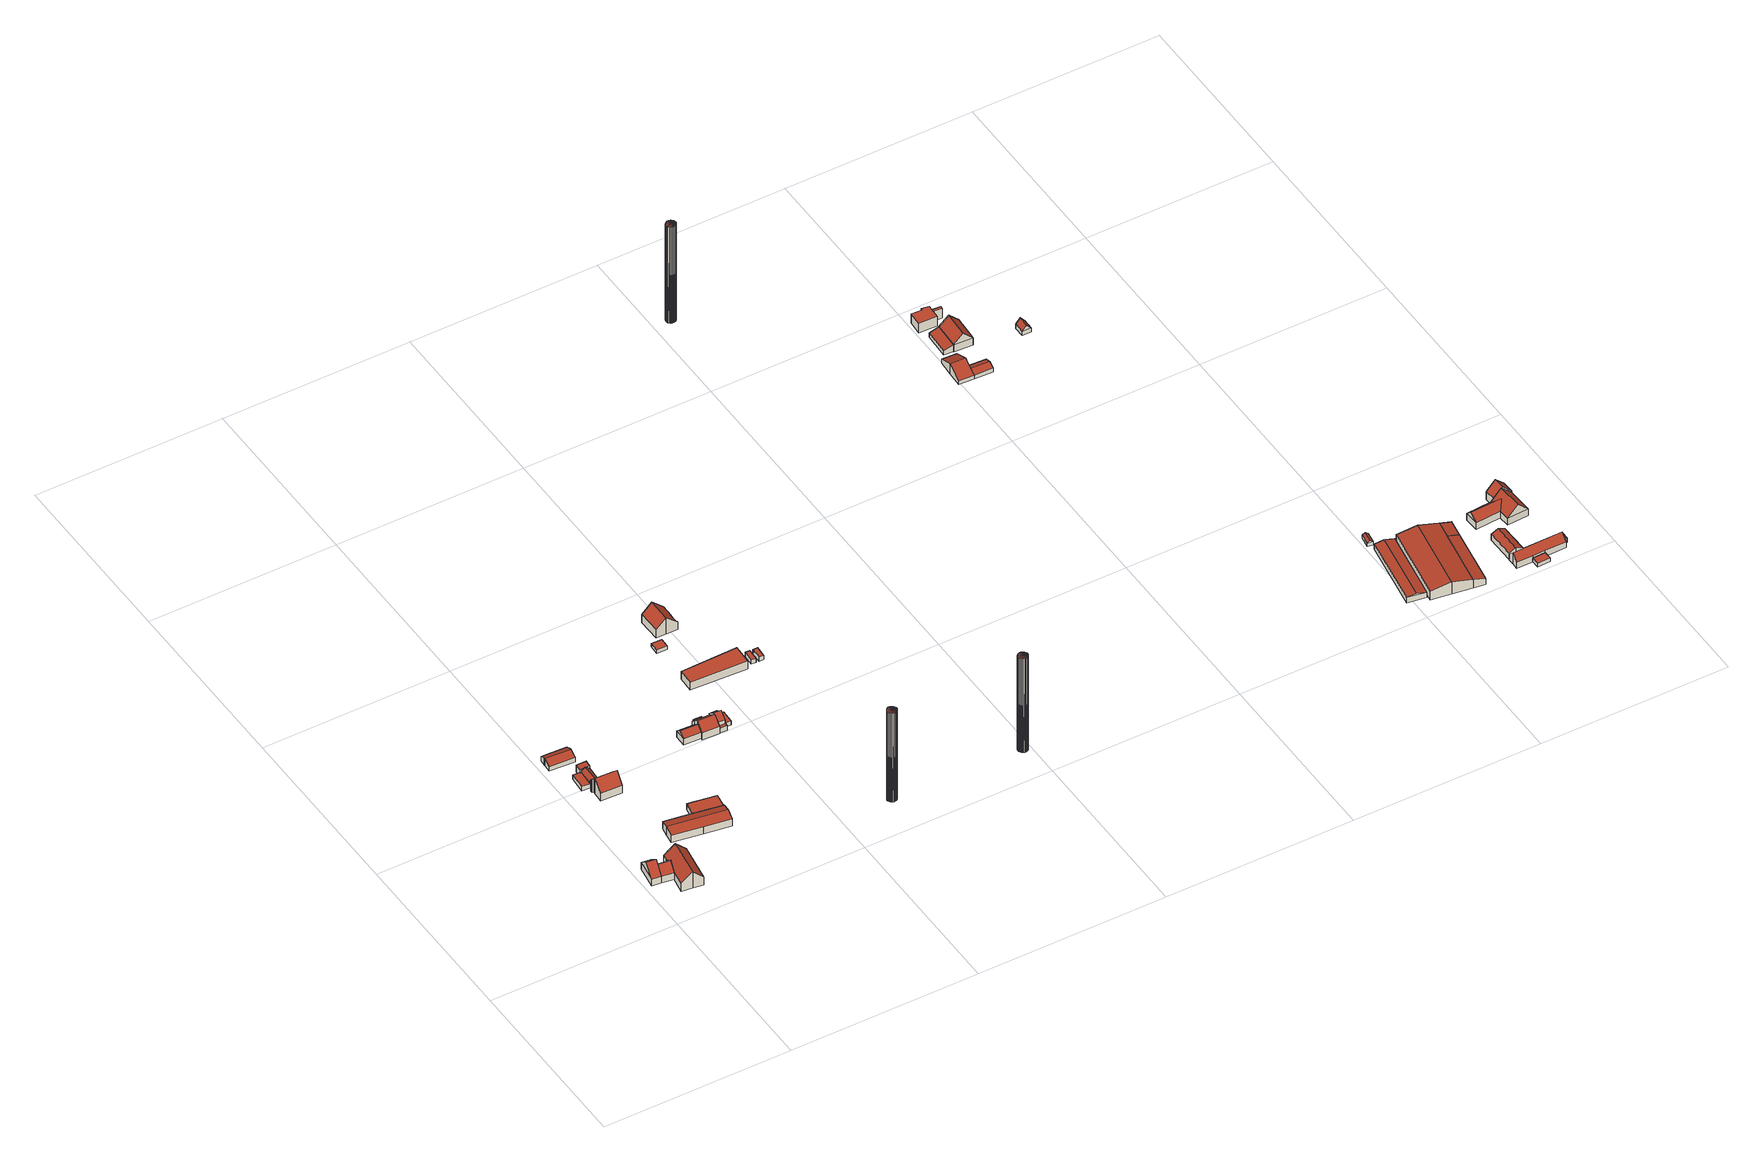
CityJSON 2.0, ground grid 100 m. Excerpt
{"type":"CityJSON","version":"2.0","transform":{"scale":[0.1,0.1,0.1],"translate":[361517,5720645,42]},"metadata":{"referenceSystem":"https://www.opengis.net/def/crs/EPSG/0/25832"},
"CityObjects":{
"building1":{"type":"Building","attributes":{"Gemeindeschluessel":"05513000","Geometrietyp2DReferenz":"3000","function":"31001_2720"},"address":[{"country":"Germany","locality":"Gelsenkirchen","thoroughfareNumber":"24","thoroughfareName":"Greitenhuck"}],"children":["building1-1","building1-2"]},
"building1-1":{"type":"BuildingPart","attributes":{"roofType":"3100","measuredHeight":9.17},"parents":["building1"],"geometry":[{"type":"MultiSurface","lod":"2","boundaries":[[[0,1,2,3]],[[4,5,6,7]],[[3,2,5,4]],[[4,8,3]],[[3,8,9,0]],[[7,9,8,4]],[[1,6,5,2]],[[0,10,11,1]],[[10,7,6,11]],[[12,13,10,0,9]],[[12,7,10,13]]],"semantics":{"surfaces":[{"type":"WallSurface"},{"type":"RoofSurface"},{"type":"GroundSurface"},{"type":"ClosureSurface"}],"values":[0,0,0,0,1,1,2,0,3,0,3]}}]},
"building1-2":{"type":"BuildingPart","attributes":{"roofType":"2100","measuredHeight":7.87},"parents":["building1"],"geometry":[{"type":"MultiSurface","lod":"2","boundaries":[[[14,15,11,13]],[[16,17,15,14]],[[7,6,17,16]],[[14,13,7,16]],[[11,15,17,6]],[[7,10,11,6]],[[12,13,10,7]]],"semantics":{"surfaces":[{"type":"WallSurface"},{"type":"RoofSurface"},{"type":"GroundSurface"},{"type":"ClosureSurface"}],"values":[0,0,0,1,2,3,3]}}]},
"building2":{"type":"Building","attributes":{"name":"Föcker","Geometrietyp2DReferenz":"3000","Gemeindeschluessel":"05513000","function":"31001_1010","roofType":"3100","measuredHeight":9.92,"storeysAboveGround":1},"address":[{"country":"Germany","locality":"Gelsenkirchen","thoroughfareNumber":"24","thoroughfareName":"Greitenhuck"}],"geometry":[{"type":"Solid","lod":"2","boundaries":[[[[18,19,20,21]],[[22,23,19,18]],[[24,25,23,22]],[[26,27,25,24]],[[28,29,27,26]],[[30,31,29,28]],[[32,33,31,30]],[[34,35,33,32]],[[36,37,35,34]],[[38,39,37,36]],[[21,20,39,38]],[[32,30,28,26,24,22,18,21,34]],[[38,36,34,21]],[[19,23,25,27,29,31,33,35,37,39,20]]]],"semantics":{"surfaces":[{"type":"WallSurface"},{"type":"RoofSurface"},{"type":"GroundSurface"}],"values":[[0,0,0,0,0,0,0,0,0,0,0,1,1,2]]}}]},
"building3":{"type":"Building","attributes":{"Geometrietyp2DReferenz":"3000","Gemeindeschluessel":"05513000","function":"31001_2724","roofType":"1000","measuredHeight":2.71},"address":[{"country":"Germany","locality":"Gelsenkirchen","thoroughfareNumber":"25","thoroughfareName":"Greitenhuck"}],"geometry":[{"type":"Solid","lod":"2","boundaries":[[[[40,41,42,43]],[[44,45,41,40]],[[46,47,45,44]],[[48,49,47,46]],[[50,51,49,48]],[[43,42,51,50]],[[48,46,44,40,43,50]],[[41,45,47,49,51,42]]]],"semantics":{"surfaces":[{"type":"WallSurface"},{"type":"RoofSurface"},{"type":"GroundSurface"}],"values":[[0,0,0,0,0,0,1,2]]}}]},
"building4":{"type":"Building","attributes":{"name":"Sporkmann","Geometrietyp2DReferenz":"3000","Gemeindeschluessel":"05513000","function":"31001_1010","roofType":"3100","measuredHeight":9.69,"storeysAboveGround":1},"address":[{"country":"Germany","locality":"Gelsenkirchen","thoroughfareNumber":"25","thoroughfareName":"Greitenhuck"}],"geometry":[{"type":"Solid","lod":"2","boundaries":[[[[52,53,54,55]],[[56,57,53,52]],[[58,59,57,56]],[[60,61,59,58]],[[62,63,61,60]],[[64,65,63,62]],[[66,67,65,64]],[[68,69,67,66]],[[70,71,69,68]],[[72,73,71,70]],[[55,54,73,72]],[[62,60,58,64]],[[56,52,55,72,70,68,66,64,58]],[[53,57,59,61,63,65,67,69,71,73,54]]]],"semantics":{"surfaces":[{"type":"WallSurface"},{"type":"RoofSurface"},{"type":"GroundSurface"}],"values":[[0,0,0,0,0,0,0,0,0,0,0,1,1,2]]}}]},
"building5":{"type":"Building","attributes":{"Geometrietyp2DReferenz":"3000","Gemeindeschluessel":"05513000","function":"31001_2724","roofType":"3100","measuredHeight":4.72},"address":[{"country":"Germany","locality":"Gelsenkirchen","thoroughfareNumber":"25","thoroughfareName":"Greitenhuck"}],"geometry":[{"type":"Solid","lod":"2","boundaries":[[[[74,75,76,77]],[[78,79,75,74]],[[80,81,79,78]],[[82,83,81,80]],[[84,85,83,82]],[[86,87,85,84]],[[77,76,87,86]],[[80,78,74,77,82]],[[86,84,82,77]],[[75,79,81,83,85,87,76]]]],"semantics":{"surfaces":[{"type":"WallSurface"},{"type":"RoofSurface"},{"type":"GroundSurface"}],"values":[[0,0,0,0,0,0,0,1,1,2]]}}]},
"building6":{"type":"Building","attributes":{"Geometrietyp2DReferenz":"3000","Gemeindeschluessel":"05513000","function":"31001_2463","roofType":"3100","measuredHeight":4.57},"address":[{"country":"Germany","locality":"Gelsenkirchen","thoroughfareNumber":"25","thoroughfareName":"Greitenhuck"}],"geometry":[{"type":"Solid","lod":"2","boundaries":[[[[88,89,90,91]],[[92,93,89,88]],[[94,95,93,92]],[[96,97,95,94]],[[98,99,97,96]],[[100,101,99,98]],[[102,103,101,100]],[[104,105,103,102]],[[91,90,105,104]],[[92,88,91,94]],[[104,102,100,98,96,94,91]],[[89,93,95,97,99,101,103,105,90]]]],"semantics":{"surfaces":[{"type":"WallSurface"},{"type":"RoofSurface"},{"type":"GroundSurface"}],"values":[[0,0,0,0,0,0,0,0,0,1,1,2]]}}]},
"building7":{"type":"Building","attributes":{"Geometrietyp2DReferenz":"3000","Gemeindeschluessel":"05513000","function":"31001_2724","roofType":"1000","measuredHeight":4.55},"address":[{"country":"Germany","locality":"Gelsenkirchen","thoroughfareNumber":"25","thoroughfareName":"Greitenhuck"}],"geometry":[{"type":"Solid","lod":"2","boundaries":[[[[106,107,41,108]],[[109,110,107,106]],[[111,112,110,109]],[[113,114,112,111]],[[115,47,114,113]],[[116,45,47,115]],[[108,41,45,116]],[[115,113,111,109,106,108,116]],[[107,110,112,114,47,45,41]]]],"semantics":{"surfaces":[{"type":"WallSurface"},{"type":"RoofSurface"},{"type":"GroundSurface"}],"values":[[0,0,0,0,0,0,0,1,2]]}}]},
"building8":{"type":"Building","attributes":{"Geometrietyp2DReferenz":"3000","Gemeindeschluessel":"05513000","function":"31001_2720","roofType":"3100","measuredHeight":5.72},"address":[{"country":"Germany","locality":"Gelsenkirchen","thoroughfareNumber":"24","thoroughfareName":"Greitenhuck"}],"geometry":[{"type":"Solid","lod":"2","boundaries":[[[[117,118,119,120]],[[121,122,118,117]],[[123,124,122,121]],[[125,126,124,123]],[[127,128,126,125]],[[129,130,128,127]],[[131,132,130,129]],[[120,119,132,131]],[[117,120,131,129,121]],[[127,125,123,121,129]],[[118,122,124,126,128,130,132,119]]]],"semantics":{"surfaces":[{"type":"WallSurface"},{"type":"RoofSurface"},{"type":"GroundSurface"}],"values":[[0,0,0,0,0,0,0,0,1,1,2]]}}]},
"building9":{"type":"Building","attributes":{"Geometrietyp2DReferenz":"3000","Gemeindeschluessel":"05513000","function":"31001_2720","roofType":"1000","measuredHeight":3.54},"address":[{"country":"Germany","locality":"Gelsenkirchen","thoroughfareNumber":"24","thoroughfareName":"Greitenhuck"}],"geometry":[{"type":"Solid","lod":"2","boundaries":[[[[133,134,135,136]],[[137,138,134,133]],[[139,140,138,137]],[[141,142,140,139]],[[143,144,142,141]],[[136,135,144,143]],[[141,139,137,133,136,143]],[[134,138,140,142,144,135]]]],"semantics":{"surfaces":[{"type":"WallSurface"},{"type":"RoofSurface"},{"type":"GroundSurface"}],"values":[[0,0,0,0,0,0,1,2]]}}]},
"building10":{"type":"Building","attributes":{"Geometrietyp2DReferenz":"3000","Gemeindeschluessel":"05513000","function":"31001_2020","roofType":"3100","measuredHeight":6.2,"storeysAboveGround":1},"address":[{"country":"Germany","locality":"Gelsenkirchen","thoroughfareNumber":"34","thoroughfareName":"Greitenhuck"}],"geometry":[{"type":"Solid","lod":"2","boundaries":[[[[145,146,147,148]],[[149,150,146,145]],[[151,152,150,149]],[[148,147,152,151]],[[145,153,149]],[[151,154,148]],[[148,154,153,145]],[[149,153,154,151]],[[146,150,152,147]]]],"semantics":{"surfaces":[{"type":"WallSurface"},{"type":"RoofSurface"},{"type":"GroundSurface"}],"values":[[0,0,0,0,0,0,1,1,2]]}}]},
"building11":{"type":"Building","attributes":{"Gemeindeschluessel":"05513000","Geometrietyp2DReferenz":"3000","function":"31001_1010"},"address":[{"country":"Germany","locality":"Gelsenkirchen","thoroughfareNumber":"34","thoroughfareName":"Greitenhuck"}],"children":["building11-1","building11-2","building11-3"]},
"building11-1":{"type":"BuildingPart","attributes":{"roofType":"3100","measuredHeight":8.05,"storeysAboveGround":1},"parents":["building11"],"geometry":[{"type":"MultiSurface","lod":"2","boundaries":[[[155,150,156,157]],[[158,159,150,155]],[[160,146,159,158]],[[161,162,146,160]],[[163,164,162,161]],[[165,166,167,168]],[[169,170,171,172]],[[157,156,170,169]],[[155,157,169,172,173,158]],[[165,168,174,175,163,161,160,158,173]],[[150,159,146,162,164,176,177,167,166,178,171,170,156]],[[179,176,164,180]],[[175,179,180,163]],[[179,181,177,176]],[[175,174,181,179]],[[181,182,167,177]],[[174,168,182,181]],[[173,183,184]],[[184,183,178,185,186]],[[186,185,166,165]],[[173,172,187,183]],[[171,178,183,187]]],"semantics":{"surfaces":[{"type":"WallSurface"},{"type":"RoofSurface"},{"type":"GroundSurface"},{"type":"ClosureSurface"}],"values":[0,0,0,0,0,0,0,0,1,1,2,0,3,0,3,0,3,0,3,3,0,3]}}]},
"building11-2":{"type":"BuildingPart","attributes":{"roofType":"3100","measuredHeight":8.03,"storeysAboveGround":1},"parents":["building11"],"geometry":[{"type":"MultiSurface","lod":"2","boundaries":[[[188,189,166,190]],[[191,192,189,188]],[[193,194,192,191]],[[195,196,194,193]],[[197,198,196,195]],[[187,171,198,197]],[[187,197,195,193,199]],[[191,188,190,199,193]],[[185,166,189,192,194,196,198,171]],[[199,186,184]],[[184,186,185,178,183]],[[183,178,171,187]],[[199,190,165,186]],[[166,185,186,165]]],"semantics":{"surfaces":[{"type":"WallSurface"},{"type":"RoofSurface"},{"type":"GroundSurface"},{"type":"ClosureSurface"}],"values":[0,0,0,0,0,0,1,1,2,0,3,3,0,3]}}]},
"building11-3":{"type":"BuildingPart","attributes":{"roofType":"1000","measuredHeight":4.13,"storeysAboveGround":1},"address":[{"country":"Germany","locality":"Gelsenkirchen","thoroughfareNumber":"34","thoroughfareName":"Greitenhuck"}],"parents":["building11"],"geometry":[{"type":"MultiSurface","lod":"2","boundaries":[[[200,182,180,201]],[[200,201,202,203]],[[180,182,181,179]],[[202,201,163,175]],[[180,179,175,163]],[[200,203,174,168]],[[181,182,168,174]],[[203,202,175,174]],[[179,181,174,175]]],"semantics":{"surfaces":[{"type":"WallSurface"},{"type":"RoofSurface"},{"type":"GroundSurface"},{"type":"ClosureSurface"}],"values":[0,1,2,0,3,0,3,0,3]}}]},
"building12":{"type":"Building","attributes":{"Geometrietyp2DReferenz":"3000","Gemeindeschluessel":"05513000","function":"51009_1610","roofType":"1000","measuredHeight":3.03},"geometry":[{"type":"Solid","lod":"2","boundaries":[[[[204,205,206,207]],[[208,209,205,204]],[[210,211,209,208]],[[207,206,211,210]],[[208,204,207,210]],[[205,209,211,206]]]],"semantics":{"surfaces":[{"type":"WallSurface"},{"type":"RoofSurface"},{"type":"GroundSurface"}],"values":[[0,0,0,0,1,2]]}}]},
"building13":{"type":"Building","attributes":{"Geometrietyp2DReferenz":"3000","Gemeindeschluessel":"05513000","function":"31001_2463","roofType":"1000","measuredHeight":2.52,"storeysAboveGround":1},"address":[{"country":"Germany","locality":"Gelsenkirchen","thoroughfareNumber":"34","thoroughfareName":"Greitenhuck"}],"geometry":[{"type":"Solid","lod":"2","boundaries":[[[[212,213,214,215]],[[216,217,213,212]],[[218,219,217,216]],[[215,214,219,218]],[[216,212,215,218]],[[213,217,219,214]]]],"semantics":{"surfaces":[{"type":"WallSurface"},{"type":"RoofSurface"},{"type":"GroundSurface"}],"values":[[0,0,0,0,1,2]]}}]},
"building14":{"type":"Building","attributes":{"Geometrietyp2DReferenz":"1000","Gemeindeschluessel":"05513000","function":"51002_1251","roofType":"1000","measuredHeight":54.67},"geometry":[{"type":"Solid","lod":"2","boundaries":[[[[220,221,222]],[[221,223,222]],[[224,225,220]],[[225,221,220]],[[226,227,224]],[[227,225,224]],[[228,229,226]],[[229,227,226]],[[230,231,228]],[[231,229,228]],[[232,233,230]],[[233,231,230]],[[234,235,232]],[[235,233,232]],[[236,237,234]],[[237,235,234]],[[238,239,236]],[[239,237,236]],[[240,241,238]],[[241,239,238]],[[242,243,240]],[[243,241,240]],[[244,245,242]],[[245,243,242]],[[246,247,244]],[[247,245,244]],[[248,249,246]],[[249,247,246]],[[250,251,248]],[[251,249,248]],[[252,253,250]],[[253,251,250]],[[254,255,252]],[[255,253,252]],[[256,257,254]],[[257,255,254]],[[258,259,256]],[[259,257,256]],[[222,223,258]],[[223,259,258]],[[223,221,259]],[[221,225,259]],[[225,227,259]],[[227,229,259]],[[229,231,259]],[[231,233,259]],[[233,235,259]],[[235,237,259]],[[237,239,259]],[[239,241,259]],[[241,243,259]],[[243,245,259]],[[245,247,259]],[[247,249,259]],[[249,251,259]],[[251,253,259]],[[253,255,259]],[[255,257,259]],[[254,252,224]],[[252,250,224]],[[250,248,224]],[[248,246,224]],[[246,244,224]],[[244,242,224]],[[242,240,224]],[[240,238,224]],[[238,236,224]],[[236,234,224]],[[234,232,224]],[[232,230,224]],[[230,228,224]],[[228,226,224]],[[220,222,224]],[[222,258,224]],[[258,256,224]],[[256,254,224]]]],"semantics":{"surfaces":[{"type":"WallSurface"},{"type":"GroundSurface"},{"type":"RoofSurface"}],"values":[[0,0,0,0,0,0,0,0,0,0,0,0,0,0,0,0,0,0,0,0,0,0,0,0,0,0,0,0,0,0,0,0,0,0,0,0,0,0,0,0,1,1,1,1,1,1,1,1,1,1,1,1,1,1,1,1,1,1,2,2,2,2,2,2,2,2,2,2,2,2,2,2,2,2,2,2]]}}]},
"building15":{"type":"Building","attributes":{"Geometrietyp2DReferenz":"3000","Gemeindeschluessel":"05513000","function":"31001_2463","roofType":"1000","measuredHeight":2.13,"storeysAboveGround":1},"address":[{"country":"Germany","locality":"Gelsenkirchen","thoroughfareNumber":"36","thoroughfareName":"Greitenhuck"}],"geometry":[{"type":"Solid","lod":"2","boundaries":[[[[260,261,262,263]],[[264,265,261,260]],[[266,267,265,264]],[[263,262,267,266]],[[264,260,263,266]],[[261,265,267,262]]]],"semantics":{"surfaces":[{"type":"WallSurface"},{"type":"RoofSurface"},{"type":"GroundSurface"}],"values":[[0,0,0,0,1,2]]}}]},
"building16":{"type":"Building","attributes":{"Geometrietyp2DReferenz":"3000","Gemeindeschluessel":"05513000","function":"31001_2464","roofType":"1000","measuredHeight":4.72,"storeysAboveGround":1},"address":[{"country":"Germany","locality":"Gelsenkirchen","thoroughfareNumber":"34","thoroughfareName":"Greitenhuck"}],"geometry":[{"type":"Solid","lod":"2","boundaries":[[[[268,269,270,271]],[[272,273,269,268]],[[274,275,273,272]],[[271,270,275,274]],[[272,268,271,274]],[[269,273,275,270]]]],"semantics":{"surfaces":[{"type":"WallSurface"},{"type":"RoofSurface"},{"type":"GroundSurface"}],"values":[[0,0,0,0,1,2]]}}]},
"building17":{"type":"Building","attributes":{"Geometrietyp2DReferenz":"3000","Gemeindeschluessel":"05513000","function":"31001_1010","roofType":"3100","measuredHeight":10.03,"storeysAboveGround":1},"address":[{"country":"Germany","locality":"Gelsenkirchen","thoroughfareNumber":"36","thoroughfareName":"Greitenhuck"}],"geometry":[{"type":"Solid","lod":"2","boundaries":[[[[276,277,278,279]],[[280,281,277,276]],[[282,283,281,280]],[[284,285,283,282]],[[286,287,285,284]],[[288,289,287,286]],[[290,291,289,288]],[[292,293,291,290]],[[294,295,293,292]],[[279,278,295,294]],[[280,276,279,294,292,290,288,282]],[[286,284,282,288]],[[277,281,283,285,287,289,291,293,295,278]]]],"semantics":{"surfaces":[{"type":"WallSurface"},{"type":"RoofSurface"},{"type":"GroundSurface"}],"values":[[0,0,0,0,0,0,0,0,0,0,1,1,2]]}}]},
"building18":{"type":"Building","attributes":{"Geometrietyp2DReferenz":"3000","Gemeindeschluessel":"05513000","function":"31001_2143","roofType":"1000","measuredHeight":2.58,"storeysAboveGround":1},"address":[{"country":"Germany","locality":"Gelsenkirchen","thoroughfareNumber":"34","thoroughfareName":"Greitenhuck"}],"geometry":[{"type":"Solid","lod":"2","boundaries":[[[[296,297,298,299]],[[300,301,297,296]],[[302,303,301,300]],[[299,298,303,302]],[[300,296,299,302]],[[297,301,303,298]]]],"semantics":{"surfaces":[{"type":"WallSurface"},{"type":"RoofSurface"},{"type":"GroundSurface"}],"values":[[0,0,0,0,1,2]]}}]},
"building19":{"type":"Building","attributes":{"Geometrietyp2DReferenz":"3000","Gemeindeschluessel":"05513000","function":"31001_2143","roofType":"1000","measuredHeight":2.63,"storeysAboveGround":1},"address":[{"country":"Germany","locality":"Gelsenkirchen","thoroughfareNumber":"34","thoroughfareName":"Greitenhuck"}],"geometry":[{"type":"Solid","lod":"2","boundaries":[[[[304,305,306,307]],[[308,309,305,304]],[[310,311,309,308]],[[307,306,311,310]],[[308,304,307,310]],[[305,309,311,306]]]],"semantics":{"surfaces":[{"type":"WallSurface"},{"type":"RoofSurface"},{"type":"GroundSurface"}],"values":[[0,0,0,0,1,2]]}}]},
"building20":{"type":"Building","attributes":{"Geometrietyp2DReferenz":"1000","Gemeindeschluessel":"05513000","function":"51002_1251","roofType":"1000","measuredHeight":57.74},"geometry":[{"type":"Solid","lod":"2","boundaries":[[[[312,313,314]],[[313,315,314]],[[316,317,312]],[[317,313,312]],[[318,319,316]],[[319,317,316]],[[320,321,318]],[[321,319,318]],[[322,323,320]],[[323,321,320]],[[324,325,322]],[[325,323,322]],[[326,327,324]],[[327,325,324]],[[328,329,326]],[[329,327,326]],[[330,331,328]],[[331,329,328]],[[332,333,330]],[[333,331,330]],[[334,335,332]],[[335,333,332]],[[336,337,334]],[[337,335,334]],[[338,339,336]],[[339,337,336]],[[340,341,338]],[[341,339,338]],[[342,343,340]],[[343,341,340]],[[344,345,342]],[[345,343,342]],[[346,347,344]],[[347,345,344]],[[348,349,346]],[[349,347,346]],[[350,351,348]],[[351,349,348]],[[314,315,350]],[[315,351,350]],[[315,313,351]],[[313,317,351]],[[317,319,351]],[[319,321,351]],[[321,323,351]],[[323,325,351]],[[325,327,351]],[[327,329,351]],[[329,331,351]],[[331,333,351]],[[333,335,351]],[[335,337,351]],[[337,339,351]],[[339,341,351]],[[341,343,351]],[[343,345,351]],[[345,347,351]],[[347,349,351]],[[312,314,316]],[[314,350,316]],[[350,348,316]],[[348,346,316]],[[346,344,316]],[[344,342,316]],[[342,340,316]],[[340,338,316]],[[338,336,316]],[[336,334,316]],[[334,332,316]],[[332,330,316]],[[330,328,316]],[[328,326,316]],[[326,324,316]],[[324,322,316]],[[322,320,316]],[[320,318,316]]]],"semantics":{"surfaces":[{"type":"WallSurface"},{"type":"GroundSurface"},{"type":"RoofSurface"}],"values":[[0,0,0,0,0,0,0,0,0,0,0,0,0,0,0,0,0,0,0,0,0,0,0,0,0,0,0,0,0,0,0,0,0,0,0,0,0,0,0,0,1,1,1,1,1,1,1,1,1,1,1,1,1,1,1,1,1,1,2,2,2,2,2,2,2,2,2,2,2,2,2,2,2,2,2,2]]}}]},
"building21":{"type":"Building","attributes":{"Geometrietyp2DReferenz":"1000","Gemeindeschluessel":"05513000","function":"51002_1251","roofType":"1000","measuredHeight":59.17},"geometry":[{"type":"Solid","lod":"2","boundaries":[[[[352,353,354]],[[353,355,354]],[[356,357,352]],[[357,353,352]],[[358,359,356]],[[359,357,356]],[[360,361,358]],[[361,359,358]],[[362,363,360]],[[363,361,360]],[[364,365,362]],[[365,363,362]],[[366,367,364]],[[367,365,364]],[[368,369,366]],[[369,367,366]],[[370,371,368]],[[371,369,368]],[[372,373,370]],[[373,371,370]],[[374,375,372]],[[375,373,372]],[[376,377,374]],[[377,375,374]],[[378,379,376]],[[379,377,376]],[[380,381,378]],[[382,383,380]],[[381,379,378]],[[383,381,380]],[[384,385,382]],[[385,383,382]],[[386,387,384]],[[387,385,384]],[[388,389,386]],[[389,387,386]],[[390,391,388]],[[391,389,388]],[[354,355,390]],[[355,391,390]],[[355,353,391]],[[353,357,391]],[[357,359,391]],[[359,361,391]],[[361,363,391]],[[363,365,391]],[[365,367,391]],[[367,369,391]],[[369,371,391]],[[371,373,391]],[[373,375,391]],[[375,377,391]],[[377,379,391]],[[379,381,391]],[[381,383,391]],[[383,385,391]],[[385,387,391]],[[387,389,391]],[[352,354,356]],[[354,390,356]],[[390,388,356]],[[388,386,356]],[[386,384,356]],[[384,382,356]],[[382,380,356]],[[380,378,356]],[[378,376,356]],[[376,374,356]],[[374,372,356]],[[372,370,356]],[[370,368,356]],[[368,366,356]],[[366,364,356]],[[364,362,356]],[[362,360,356]],[[360,358,356]]]],"semantics":{"surfaces":[{"type":"WallSurface"},{"type":"GroundSurface"},{"type":"RoofSurface"}],"values":[[0,0,0,0,0,0,0,0,0,0,0,0,0,0,0,0,0,0,0,0,0,0,0,0,0,0,0,0,0,0,0,0,0,0,0,0,0,0,0,0,1,1,1,1,1,1,1,1,1,1,1,1,1,1,1,1,1,1,2,2,2,2,2,2,2,2,2,2,2,2,2,2,2,2,2,2]]}}]},
"building22":{"type":"Building","attributes":{"Geometrietyp2DReferenz":"3000","Gemeindeschluessel":"05513000","function":"31001_2720","roofType":"3100","measuredHeight":6.23},"address":[{"country":"Germany","locality":"Gelsenkirchen","thoroughfareNumber":"205a","thoroughfareName":"Oberscholvener Straße"}],"geometry":[{"type":"Solid","lod":"2","boundaries":[[[[392,393,394,395]],[[396,397,393,392]],[[398,399,397,396]],[[400,401,399,398]],[[402,403,401,400]],[[404,405,403,402]],[[395,394,405,404]],[[392,395,404,402,396]],[[400,398,396,402]],[[393,397,399,401,403,405,394]]]],"semantics":{"surfaces":[{"type":"WallSurface"},{"type":"RoofSurface"},{"type":"GroundSurface"}],"values":[[0,0,0,0,0,0,0,1,1,2]]}}]},
"building23":{"type":"Building","attributes":{"Geometrietyp2DReferenz":"3000","Gemeindeschluessel":"05513000","function":"31001_2720","roofType":"3100","measuredHeight":3.52},"address":[{"country":"Germany","locality":"Gelsenkirchen","thoroughfareNumber":"205a","thoroughfareName":"Oberscholvener Straße"}],"geometry":[{"type":"Solid","lod":"2","boundaries":[[[[406,407,405,408]],[[409,410,407,406]],[[395,394,410,409]],[[408,405,394,395]],[[406,411,409]],[[395,412,408]],[[408,412,411,406]],[[409,411,412,395]],[[407,410,394,405]]]],"semantics":{"surfaces":[{"type":"WallSurface"},{"type":"RoofSurface"},{"type":"GroundSurface"}],"values":[[0,0,0,0,0,0,1,1,2]]}}]},
"building24":{"type":"Building","attributes":{"Geometrietyp2DReferenz":"3000","Gemeindeschluessel":"05513000","function":"31001_2720","roofType":"2100","measuredHeight":4.18},"address":[{"country":"Germany","locality":"Gelsenkirchen","thoroughfareNumber":"205a","thoroughfareName":"Oberscholvener Straße"}],"geometry":[{"type":"Solid","lod":"2","boundaries":[[[[413,414,415,416]],[[417,418,414,413]],[[419,420,418,417]],[[416,415,420,419]],[[417,413,416,419]],[[414,418,420,415]]]],"semantics":{"surfaces":[{"type":"WallSurface"},{"type":"RoofSurface"},{"type":"GroundSurface"}],"values":[[0,0,0,0,1,2]]}}]},
"building25":{"type":"Building","attributes":{"Geometrietyp2DReferenz":"3000","Gemeindeschluessel":"05513000","function":"31001_2720","roofType":"9999","measuredHeight":5.86},"address":[{"country":"Germany","locality":"Gelsenkirchen","thoroughfareNumber":"205a","thoroughfareName":"Oberscholvener Straße"}],"geometry":[{"type":"Solid","lod":"2","boundaries":[[[[421,422,423,424,425,426,427,428]],[[426,429,430,427]],[[425,431,429,426]],[[424,432,431,425]],[[423,433,432,424]],[[422,434,433,423]],[[421,435,434,422]],[[428,436,435,421]],[[427,430,436,428]],[[429,431,432,433,434,435,436,430]]]],"semantics":{"surfaces":[{"type":"RoofSurface"},{"type":"WallSurface"},{"type":"GroundSurface"}],"values":[[0,1,1,1,1,1,1,1,1,2]]}}]},
"building26":{"type":"Building","attributes":{"name":"Löns","Geometrietyp2DReferenz":"3000","Gemeindeschluessel":"05513000","function":"31001_1010","roofType":"3100","measuredHeight":9.23,"storeysAboveGround":1},"address":[{"country":"Germany","locality":"Gelsenkirchen","thoroughfareNumber":"205a","thoroughfareName":"Oberscholvener Straße"}],"geometry":[{"type":"Solid","lod":"2","boundaries":[[[[437,438,439,440]],[[417,441,438,437]],[[413,442,441,417]],[[440,439,442,413]],[[437,443,417]],[[413,444,440]],[[440,444,443,437]],[[417,443,444,413]],[[438,441,442,439]]]],"semantics":{"surfaces":[{"type":"WallSurface"},{"type":"RoofSurface"},{"type":"GroundSurface"}],"values":[[0,0,0,0,0,0,1,1,2]]}}]},
"building27":{"type":"Building","attributes":{"Geometrietyp2DReferenz":"3000","Gemeindeschluessel":"05513000","function":"31001_2720","roofType":"1000","measuredHeight":5.95},"address":[{"country":"Germany","locality":"Gelsenkirchen","thoroughfareNumber":"205a","thoroughfareName":"Oberscholvener Straße"}],"geometry":[{"type":"Solid","lod":"2","boundaries":[[[[445,446,447,423]],[[448,449,446,445]],[[422,450,449,448]],[[423,447,450,422]],[[448,445,423,422]],[[446,449,450,447]]]],"semantics":{"surfaces":[{"type":"WallSurface"},{"type":"RoofSurface"},{"type":"GroundSurface"}],"values":[[0,0,0,0,1,2]]}}]},
"building28":{"type":"Building","attributes":{"Geometrietyp2DReferenz":"3000","Gemeindeschluessel":"05513000","function":"31001_2728","roofType":"3100","measuredHeight":4.21,"storeysAboveGround":1},"address":[{"country":"Germany","locality":"Gelsenkirchen","thoroughfareNumber":"179a","thoroughfareName":"Oberscholvener Straße"}],"geometry":[{"type":"Solid","lod":"2","boundaries":[[[[451,452,453,454]],[[455,456,452,451]],[[457,458,456,455]],[[454,453,458,457]],[[451,459,455]],[[457,460,454]],[[454,460,459,451]],[[455,459,460,457]],[[452,456,458,453]]]],"semantics":{"surfaces":[{"type":"WallSurface"},{"type":"RoofSurface"},{"type":"GroundSurface"}],"values":[[0,0,0,0,0,0,1,1,2]]}}]},
"building29":{"type":"Building","attributes":{"Geometrietyp2DReferenz":"3000","Gemeindeschluessel":"05513000","function":"31001_2723","roofType":"3100","measuredHeight":3.18,"storeysAboveGround":1},"address":[{"country":"Germany","locality":"Gelsenkirchen","thoroughfareNumber":"179a","thoroughfareName":"Oberscholvener Straße"}],"geometry":[{"type":"Solid","lod":"2","boundaries":[[[[461,462,463,464]],[[465,466,462,461]],[[467,468,466,465]],[[464,463,468,467]],[[461,469,465]],[[467,470,464]],[[464,470,469,461]],[[465,469,470,467]],[[462,466,468,463]]]],"semantics":{"surfaces":[{"type":"WallSurface"},{"type":"RoofSurface"},{"type":"GroundSurface"}],"values":[[0,0,0,0,0,0,1,1,2]]}}]},
"building30":{"type":"Building","attributes":{"Geometrietyp2DReferenz":"3000","Gemeindeschluessel":"05513000","function":"31001_2720","roofType":"3100","measuredHeight":5.43},"address":[{"country":"Germany","locality":"Gelsenkirchen","thoroughfareNumber":"205a","thoroughfareName":"Oberscholvener Straße"}],"geometry":[{"type":"Solid","lod":"2","boundaries":[[[[471,472,473,474]],[[475,476,472,471]],[[477,478,476,475]],[[474,473,478,477]],[[471,479,475]],[[477,480,474]],[[474,480,479,471]],[[475,479,480,477]],[[472,476,478,473]]]],"semantics":{"surfaces":[{"type":"WallSurface"},{"type":"RoofSurface"},{"type":"GroundSurface"}],"values":[[0,0,0,0,0,0,1,1,2]]}}]},
"building31":{"type":"Building","attributes":{"Gemeindeschluessel":"05513000","Geometrietyp2DReferenz":"3000","function":"31001_2728"},"address":[{"country":"Germany","locality":"Gelsenkirchen","thoroughfareNumber":"179a","thoroughfareName":"Oberscholvener Straße"}],"children":["building31-1","building31-2"]},
"building31-1":{"type":"BuildingPart","attributes":{"roofType":"3100","measuredHeight":7.48,"storeysAboveGround":1},"parents":["building31"],"geometry":[{"type":"Solid","lod":"2","boundaries":[[[[481,482,483,484]],[[485,486,482,481]],[[487,488,486,485]],[[489,490,488,487]],[[491,492,490,489]],[[493,494,492,491]],[[495,496,497,498]],[[484,483,496,495]],[[495,498,499,493,491,489,487,484]],[[485,481,484,487]],[[482,486,488,490,492,494,500,497,496,483]],[[493,499,500,494]],[[499,498,497,500]]]],"semantics":{"surfaces":[{"type":"WallSurface"},{"type":"RoofSurface"},{"type":"GroundSurface"},{"type":"ClosureSurface"}],"values":[[0,0,0,0,0,0,0,0,1,1,2,3,3]]}}]},
"building31-2":{"type":"BuildingPart","attributes":{"roofType":"2100","measuredHeight":5.17,"storeysAboveGround":1},"address":[{"country":"Germany","locality":"Gelsenkirchen","thoroughfareNumber":"179a","thoroughfareName":"Oberscholvener Straße"}],"parents":["building31"],"geometry":[{"type":"MultiSurface","lod":"2","boundaries":[[[498,497,501,502]],[[502,501,494,503]],[[499,498,502,503]],[[497,500,494,501]],[[499,500,497,498]],[[503,493,499]],[[494,500,499,493]]],"semantics":{"surfaces":[{"type":"WallSurface"},{"type":"RoofSurface"},{"type":"GroundSurface"},{"type":"ClosureSurface"}],"values":[0,0,1,2,3,0,3]}}]},
"building32":{"type":"Building","attributes":{"Geometrietyp2DReferenz":"3000","Gemeindeschluessel":"05513000","function":"31001_2728","roofType":"2100","measuredHeight":5.14,"storeysAboveGround":1},"address":[{"country":"Germany","locality":"Gelsenkirchen","thoroughfareNumber":"179a","thoroughfareName":"Oberscholvener Straße"}],"geometry":[{"type":"Solid","lod":"2","boundaries":[[[[502,504,505,506]],[[507,508,504,502]],[[509,510,508,507]],[[506,505,510,509]],[[507,502,506,509]],[[504,508,510,505]]]],"semantics":{"surfaces":[{"type":"WallSurface"},{"type":"RoofSurface"},{"type":"GroundSurface"}],"values":[[0,0,0,0,1,2]]}}]},
"building33":{"type":"Building","attributes":{"Geometrietyp2DReferenz":"3000","Gemeindeschluessel":"05513000","function":"31001_2724","roofType":"3100","measuredHeight":5.53,"storeysAboveGround":1},"address":[{"country":"Germany","locality":"Gelsenkirchen","thoroughfareNumber":"179a","thoroughfareName":"Oberscholvener Straße"}],"geometry":[{"type":"Solid","lod":"2","boundaries":[[[[511,512,513,514]],[[515,516,512,511]],[[517,518,516,515]],[[519,520,518,517]],[[521,522,520,519]],[[523,524,522,521]],[[525,526,524,523]],[[514,513,526,525]],[[517,515,511,514,519]],[[525,523,521,519,514]],[[512,516,518,520,522,524,526,513]]]],"semantics":{"surfaces":[{"type":"WallSurface"},{"type":"RoofSurface"},{"type":"GroundSurface"}],"values":[[0,0,0,0,0,0,0,0,1,1,2]]}}]},
"building34":{"type":"Building","attributes":{"Geometrietyp2DReferenz":"3000","Gemeindeschluessel":"05513000","function":"31001_2723","roofType":"1000","measuredHeight":2.16,"storeysAboveGround":1},"address":[{"country":"Germany","locality":"Gelsenkirchen","thoroughfareNumber":"179a","thoroughfareName":"Oberscholvener Straße"}],"geometry":[{"type":"Solid","lod":"2","boundaries":[[[[527,528,529,530]],[[531,532,528,527]],[[533,534,532,531]],[[530,529,534,533]],[[531,527,530,533]],[[528,532,534,529]]]],"semantics":{"surfaces":[{"type":"WallSurface"},{"type":"RoofSurface"},{"type":"GroundSurface"}],"values":[[0,0,0,0,1,2]]}}]},
"building35":{"type":"Building","attributes":{"Geometrietyp2DReferenz":"3000","Gemeindeschluessel":"05513000","function":"31001_2724","roofType":"3100","measuredHeight":6.94,"storeysAboveGround":1},"address":[{"country":"Germany","locality":"Gelsenkirchen","thoroughfareNumber":"179a","thoroughfareName":"Oberscholvener Straße"}],"geometry":[{"type":"Solid","lod":"2","boundaries":[[[[535,536,537,538]],[[539,540,536,535]],[[541,542,540,539]],[[543,544,542,541]],[[545,546,544,543]],[[547,548,546,545]],[[549,550,548,547]],[[551,552,550,549]],[[553,554,552,551]],[[555,556,554,553]],[[538,537,556,555]],[[547,545,543,541,539,549]],[[535,538,555,553,551,549,539]],[[536,540,542,544,546,548,550,552,554,556,537]]]],"semantics":{"surfaces":[{"type":"WallSurface"},{"type":"RoofSurface"},{"type":"GroundSurface"}],"values":[[0,0,0,0,0,0,0,0,0,0,0,1,1,2]]}}]},
"building36":{"type":"Building","attributes":{"name":"Brügger","Gemeindeschluessel":"05513000","Geometrietyp2DReferenz":"3000","function":"31001_1010"},"address":[{"country":"Germany","locality":"Gelsenkirchen","thoroughfareNumber":"179a","thoroughfareName":"Oberscholvener Straße"}],"children":["building36-1","building36-2","building36-3"]},
"building36-1":{"type":"BuildingPart","attributes":{"roofType":"3100","measuredHeight":9.69,"storeysAboveGround":1},"parents":["building36"],"geometry":[{"type":"MultiSurface","lod":"2","boundaries":[[[557,558,559,560]],[[561,562,558,557]],[[557,563,561]],[[560,564,563,557]],[[561,563,564,565]],[[558,562,566,559]],[[561,567,568,562]],[[566,568,567,565]],[[565,569,570,566]],[[569,560,559,570]],[[571,572,569,565,564]],[[569,572,573,560]],[[573,572,571]]],"semantics":{"surfaces":[{"type":"WallSurface"},{"type":"RoofSurface"},{"type":"GroundSurface"},{"type":"ClosureSurface"}],"values":[0,0,0,1,1,2,0,3,0,3,0,3,3]}}]},
"building36-2":{"type":"BuildingPart","attributes":{"roofType":"5000","measuredHeight":7.32,"storeysAboveGround":1},"parents":["building36"],"geometry":[{"type":"Solid","lod":"2","boundaries":[[[[565,566,574,575]],[[576,577,568,567]],[[575,574,577,576]],[[565,578,567]],[[576,579,575]],[[575,579,578,565]],[[567,578,579,576]],[[566,568,577,574]],[[567,568,566,565]]]],"semantics":{"surfaces":[{"type":"WallSurface"},{"type":"RoofSurface"},{"type":"GroundSurface"},{"type":"ClosureSurface"}],"values":[[0,0,0,1,0,1,1,2,3]]}}]},
"building36-3":{"type":"BuildingPart","attributes":{"roofType":"3100","measuredHeight":9.67,"storeysAboveGround":1},"parents":["building36"],"geometry":[{"type":"MultiSurface","lod":"2","boundaries":[[[580,581,570,572]],[[582,583,581,580]],[[584,559,583,582]],[[580,585,582]],[[572,586,585,580]],[[582,585,586,584]],[[581,583,559,570]],[[584,573,560]],[[560,569,570,559]],[[573,572,569,560]],[[571,573,584,586]],[[572,573,571]]],"semantics":{"surfaces":[{"type":"WallSurface"},{"type":"RoofSurface"},{"type":"GroundSurface"},{"type":"ClosureSurface"}],"values":[0,0,0,0,1,1,2,0,3,3,0,3]}}]},
"building37":{"type":"Building","attributes":{"Geometrietyp2DReferenz":"3000","Gemeindeschluessel":"05513000","function":"31001_2724","roofType":"1000","measuredHeight":2.68,"storeysAboveGround":1},"address":[{"country":"Germany","locality":"Gelsenkirchen","thoroughfareNumber":"179a","thoroughfareName":"Oberscholvener Straße"}],"geometry":[{"type":"Solid","lod":"2","boundaries":[[[[587,588,589,590]],[[591,592,588,587]],[[593,594,592,591]],[[590,589,594,593]],[[591,587,590,593]],[[588,592,594,589]]]],"semantics":{"surfaces":[{"type":"WallSurface"},{"type":"RoofSurface"},{"type":"GroundSurface"}],"values":[[0,0,0,0,1,2]]}}]}
},
"vertices":[
[73,350,96],[73,350,56],[26,358,56],[26,358,96],[7,235,96],[7,235,56],[54,228,56],[54,228,96],[16,297,148],[64,289,148],[61,274,96],[61,274,56],[55,234,101],[61,274,135],
[125,265,135],[125,265,56],[117,218,96],[117,218,56],
[104,134,104],[104,134,55],[158,126,55],[158,126,154],[117,218,104],[117,218,55],[125,265,104],[125,265,55],[131,303,104],[131,303,55],[128,304,101],[128,304,55],[134,341,101],[134,341,55],[167,335,132],[167,335,55],[191,332,154],[191,332,55],[245,323,104],[245,323,55],[212,117,104],[212,117,55],
[118,1051,68],[118,1051,41],[81,1053,41],[81,1053,68],[118,1048,68],[118,1048,41],[124,1047,68],[124,1047,41],[118,960,68],[118,960,41],[75,963,68],[75,963,41],
[164,958,91],[164,958,45],[118,960,45],[118,960,91],[231,954,91],[231,954,45],[228,902,142],[228,902,45],[224,851,91],[224,851,45],[112,858,91],[112,858,45],[115,909,142],[115,909,45],[116,925,127],[116,925,45],[107,925,127],[107,925,45],[107,937,115],[107,937,45],[117,937,115],[117,937,45],
[118,960,71],[118,960,42],[141,959,42],[141,959,89],[124,1047,71],[124,1047,42],[124,1050,71],[124,1050,42],[146,1049,89],[146,1049,42],[169,1048,71],[169,1048,42],[164,958,71],[164,958,42],
[154,1150,65],[154,1150,38],[156,1190,38],[156,1190,83],[20,1157,65],[20,1157,38],[22,1197,83],[22,1197,38],[22,1205,80],[22,1205,38],[24,1237,65],[24,1237,38],[58,1235,65],[58,1235,38],[158,1230,65],[158,1230,38],[157,1201,78],[157,1201,38],
[120,1086,86],[120,1086,41],[118,1051,86],[171,1083,86],[171,1083,41],[169,1048,86],[169,1048,41],[124,1050,86],[124,1050,41],[124,1047,86],[118,1048,86],
[234,440,98],[234,440,55],[391,415,55],[391,415,98],[243,491,112],[243,491,55],[252,542,98],[252,542,55],[400,517,98],[400,517,55],[549,492,98],[549,492,55],[540,442,112],[540,442,55],[532,391,98],[532,391,55],
[413,598,88],[413,598,52],[403,535,52],[403,535,88],[562,573,88],[562,573,52],[552,511,88],[552,511,52],[549,492,88],[549,492,52],[400,517,88],[400,517,52],
[727,1043,80],[727,1043,44],[634,1048,44],[634,1048,80],[724,981,80],[724,981,44],[632,985,80],[632,985,44],[726,1012,106],[633,1016,106],
[724,981,95],[724,971,44],[724,971,86],[726,1016,124],[726,1016,44],[727,1043,102],[728,1069,80],[728,1069,44],[735,1069,80],[735,1069,44],[817,1066,80],[817,1066,44],[776,1067,44],[776,1067,80],[814,967,86],[814,967,44],[814,987,44],[814,987,103],[815,1012,124],[776,1060,86],[734,1062,86],[734,1062,44],[776,1060,44],[815,1012,44],[734,1062,47],[735,1069,47],[776,1060,47],[776,1067,47],[815,1012,116],[815,1018,120],[816,1023,44],[816,1023,116],[814,987,95],
[857,1064,88],[857,1064,44],[817,1066,88],[857,1061,90],[857,1061,44],[855,1021,124],[855,1021,44],[854,992,100],[854,992,44],[853,985,95],[853,985,44],[816,1023,124],
[776,1067,88],[735,1069,88],[734,1062,88],[776,1060,88],
[853,985,75],[853,985,45],[814,987,45],[814,987,75],[853,965,75],[853,965,45],[814,967,75],[814,967,45],
[892,1060,68],[892,1060,43],[857,1061,43],[857,1061,68],[888,990,68],[888,990,43],[854,992,68],[854,992,43],
[1270,180,606],[1270,180,60],[1266,187,606],[1266,187,60],[1273,173,606],[1273,173,60],[1273,165,606],[1273,165,60],[1270,158,606],[1270,158,60],[1266,151,606],[1266,151,60],[1259,147,606],[1259,147,60],[1252,144,606],[1252,144,60],[1244,144,606],[1244,144,60],[1237,147,606],[1237,147,60],[1230,151,606],[1230,151,60],[1226,158,606],[1226,158,60],[1223,165,606],[1223,165,60],[1223,173,606],[1223,173,60],[1226,180,606],[1226,180,60],[1230,187,606],[1230,187,60],[1237,191,606],[1237,191,60],[1244,194,606],[1244,194,60],[1252,194,606],[1252,194,60],[1259,191,606],[1259,191,60],
[910,1635,58],[910,1635,37],[855,1637,37],[855,1637,58],[908,1584,58],[908,1584,37],[853,1586,58],[853,1586,37],
[1158,1383,86],[1158,1383,38],[857,1378,38],[857,1378,86],[1153,1279,86],[1153,1279,38],[853,1293,86],[853,1293,38],
[1016,1676,87],[1016,1676,43],[1009,1676,43],[1009,1676,93],[1016,1669,87],[1016,1669,43],[955,1669,143],[955,1669,43],[900,1669,93],[900,1669,43],[899,1794,93],[899,1794,43],[954,1794,143],[954,1794,43],[1015,1794,87],[1015,1794,43],[1015,1723,87],[1015,1723,43],[1009,1723,93],[1009,1723,43],
[1210,1356,65],[1210,1356,39],[1186,1357,39],[1186,1357,65],[1207,1296,65],[1207,1296,39],[1183,1297,65],[1183,1297,39],
[1250,1354,65],[1250,1354,39],[1226,1355,39],[1226,1355,65],[1247,1294,65],[1247,1294,39],[1223,1295,65],[1223,1295,39],
[1957,160,633],[1957,160,56],[1952,166,633],[1952,166,56],[1959,153,633],[1959,153,56],[1959,145,633],[1959,145,56],[1957,137,633],[1957,137,56],[1952,131,633],[1952,131,56],[1946,126,633],[1946,126,56],[1938,124,633],[1938,124,56],[1931,124,633],[1931,124,56],[1923,126,633],[1923,126,56],[1917,131,633],[1917,131,56],[1912,137,633],[1912,137,56],[1910,145,633],[1910,145,56],[1910,153,633],[1910,153,56],[1912,160,633],[1912,160,56],[1917,166,633],[1917,166,56],[1923,171,633],[1923,171,56],[1931,173,633],[1931,173,56],[1938,173,633],[1938,173,56],[1946,171,633],[1946,171,56],
[2113,3512,609],[2113,3512,18],[2108,3518,609],[2108,3518,18],[2115,3504,609],[2115,3504,18],[2115,3496,609],[2115,3496,18],[2113,3489,609],[2113,3489,18],[2108,3483,609],[2108,3483,18],[2102,3478,609],[2102,3478,18],[2094,3476,609],[2094,3476,18],[2086,3476,609],[2086,3476,18],[2079,3478,609],[2079,3478,18],[2073,3483,609],[2073,3483,18],[2068,3489,609],[2068,3489,18],[2066,3496,609],[2066,3496,18],[2066,3504,609],[2066,3504,18],[2068,3512,609],[2068,3512,18],[2073,3518,609],[2073,3518,18],[2079,3523,609],[2079,3523,18],[2086,3525,609],[2086,3525,18],[2094,3525,609],[2094,3525,18],[2102,3523,609],[2102,3523,18],
[2989,2450,33],[2989,2450,10],[3069,2446,10],[3069,2446,33],[2993,2534,72],[2993,2534,10],[2998,2617,33],[2998,2617,10],[3078,2614,33],[3078,2614,10],[3074,2530,72],[3074,2530,10],[3073,2517,66],[3073,2517,10],
[3172,2512,33],[3172,2512,10],[3073,2517,33],[3169,2442,33],[3169,2442,10],[3170,2477,46],[3071,2482,46],
[3093,2796,49],[3093,2796,7],[3043,2799,7],[3043,2799,32],[3086,2656,49],[3086,2656,7],[3036,2659,32],[3036,2659,7],
[3112,2841,67],[3114,2879,67],[3115,2895,67],[3116,2919,67],[3077,2926,67],[3076,2916,67],[3020,2919,67],[3016,2845,67],[3076,2916,9],[3020,2919,9],[3077,2926,9],[3116,2919,9],[3115,2895,9],[3114,2879,9],[3112,2841,9],[3016,2845,9],
[3187,2651,49],[3187,2651,6],[3195,2790,6],[3195,2790,49],[3086,2656,6],[3093,2796,6],[3136,2654,98],[3144,2793,98],
[3162,2893,67],[3162,2893,8],[3115,2895,8],[3161,2877,67],[3161,2877,8],[3114,2879,8],
[4051,85,71],[4051,85,38],[4114,473,38],[4114,473,71],[3953,101,71],[3953,101,38],[4015,490,71],[4015,490,38],[4002,93,80],[4065,481,80],
[4027,516,58],[4027,516,39],[4036,576,39],[4036,576,58],[3997,521,58],[3997,521,39],[4006,581,58],[4006,581,39],[4012,519,70],[4021,579,70],
[3456,2582,36],[3456,2582,10],[3456,2642,10],[3456,2642,36],[3409,2583,36],[3409,2583,10],[3409,2642,36],[3409,2642,10],[3432,2582,64],[3433,2642,64],
[4055,62,91],[4055,62,39],[4160,45,39],[4160,45,114],[4122,472,91],[4122,472,39],[4227,455,114],[4227,455,39],[4331,438,91],[4331,438,39],[4391,428,78],[4391,428,39],[4390,426,78],[4390,426,39],[4265,29,91],[4265,29,39],[4316,344,39],[4316,344,91],[4331,436,91],[4331,436,39],
[4375,334,39],[4375,334,79],[4390,426,79],
[4375,334,41],[4316,344,41],[4316,344,92],[4324,19,79],[4324,19,41],[4265,29,92],[4265,29,41],
[4505,110,77],[4505,110,38],[4541,110,38],[4541,110,94],[4504,265,77],[4504,265,38],[4510,264,80],[4510,264,38],[4540,264,94],[4540,264,38],[4576,265,77],[4576,265,38],[4577,111,77],[4577,111,38],[4577,110,77],[4577,110,38],
[4659,2,60],[4659,2,38],[4658,45,38],[4658,45,60],[4590,1,60],[4590,1,38],[4590,44,60],[4590,44,38],
[4505,43,72],[4505,43,36],[4590,44,36],[4590,44,72],[4505,76,105],[4505,76,36],[4505,110,72],[4505,110,36],[4577,110,72],[4577,110,36],[4577,111,71],[4577,111,36],[4770,113,72],[4770,113,36],[4770,80,105],[4770,80,36],[4770,75,101],[4770,75,36],[4770,46,72],[4770,46,36],[4658,45,72],[4658,45,36],
[4736,321,78],[4736,321,38],[4728,456,38],[4728,456,78],[4621,313,78],[4621,313,38],[4678,317,135],[4671,452,135],[4613,449,78],[4613,449,38],[4617,371,78],[4617,371,38],[4632,450,78],[4632,450,38],[4676,453,130],[4632,450,87],[4719,455,87],
[4479,441,38],[4479,441,78],[4482,363,78],[4482,363,38],[4649,412,111],[4481,402,111],
[4628,513,87],[4628,513,38],[4724,519,87],[4724,519,38],[4728,456,87],[4676,516,135],[4680,453,135],
[4793,76,62],[4793,76,35],[4792,114,35],[4792,114,62],[4770,75,62],[4770,75,35],[4770,113,62],[4770,113,35]
]}
